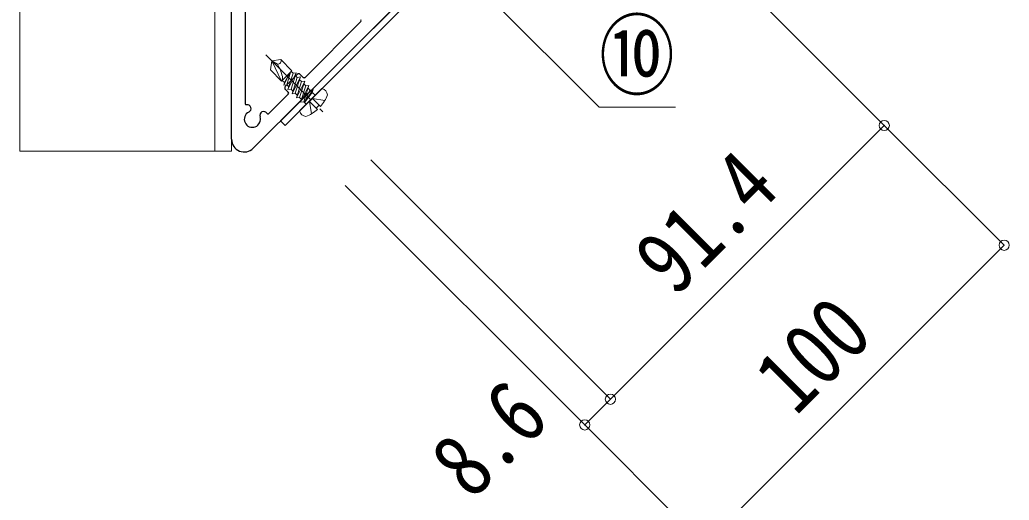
# Model space of a CAD drawing. Units: millimetres at full size, sheet at 1:3; details may follow other scales. Extents: x -600 to 1770, y -422 to 1264.
# Drawn here: x -340 to -106.5, y -158.7 to -45.2 of the extents above; entities that cross this region are included whole.
import ezdxf
from ezdxf.enums import TextEntityAlignment as Align

# ---------------------------------------------------------------- set-up
doc = ezdxf.new("R2010")
doc.units = ezdxf.units.MM
doc.header["$LTSCALE"] = 3
doc.header["$PDMODE"] = 32
doc.header["$PDSIZE"] = 2.4
doc.linetypes.add('CHAIN1', pattern=[8, 5, -1, 1, -1])
doc.linetypes.add('DASHED1', pattern=[1.8, 1.2, -0.6])
for name, color, linetype, lineweight in [('0-0', 5, 'Continuous', 25), ('0-1', 4, 'Continuous', 9), ('0-2', 7, 'Continuous', 9), ('0-7', 7, 'DASHED1', 5), ('0-B', 3, 'Continuous', 9), ('0-D', 2, 'Continuous', 13)]:
    doc.layers.add(name, color=color, linetype=linetype, lineweight=lineweight)
doc.styles.add('ＭＳ ゴシック', font='')
doc.styles.get('ＭＳ ゴシック').set_extended_font_data('MS Gothic')

# ---------------------------------------------------------------- blocks, each defined once
blk = doc.blocks.new('2')
at = {"layer": '0-B', "linetype": 'DASHED1'}
for p, q in [((-2.23, 2.444), (-0.5, 0.09)), ((2.23, 2.444), (0.5, 0.09)), ((-0.5, 2.261), (-0.5, 0.09)), ((0.5, 0.09), (-0.5, 0.09)), ((0.5, 2.261), (0.5, 0.09))]:
    blk.add_line(p, q, dxfattribs=at)
at = {"layer": '0-B'}
for p, q in [((-0.5, 2.261), (-0.5, 2.7)), ((0.5, 2.7), (0.5, 2.261)), ((3.732, 0), (-3.732, 0)), ((-1.5, 0), (-1.5, -0.994)), ((0.5, 2.261), (-0.5, 2.261)), ((1.5, 0), (1.5, -0.846)), ((1.5, -0.6), (-2.1, -1.306)), ((2.1, -1.306), (-2.1, -2.717)), ((1.5, -0.6), (-1.5, -0.994)), ((-1.5, -0.6), (-1.5, -0.994)), ((-1.5, -1.765), (-1.5, -2.405)), ((1.5, -0.6), (1.5, -0.846)), ((1.5, -1.617), (1.5, -2.257)), ((2.1, -2.717), (-2.1, -4.128)), ((2.1, -4.128), (-2.1, -5.539)), ((-1.5, -3.176), (-1.5, -3.816)), ((-1.5, -4.587), (-1.5, -5.227)), ((1.5, -3.028), (1.5, -3.668)), ((1.5, -4.44), (1.5, -5.079)), ((2.1, -5.539), (-2.1, -6.95)), ((-1.5, -5.999), (-1.5, -6.638)), ((1.5, -6.49), (-1.213, -8)), ((2.1, -6.95), (-1.025, -8)), ((1.5, -5.851), (1.5, -6.49)), ((2.1, -6.95), (1.5, -6.49)), ((1.5, -7.262), (2.1, -6.95)), ((1.725, -8), (-1.725, -8)), ((-1.5, -7.41), (-1.5, -8)), ((1.5, -7.262), (-0.967, -8)), ((1.725, -8), (0, -13)), ((1.5, -7.262), (1.5, -8)), ((0, -13), (-0.388, -11.551))]:
    blk.add_line(p, q, dxfattribs=at)
at = {"layer": '0-B', "color": 7, "linetype": 'CHAIN1', "lineweight": 5}
blk.add_line((0, -15), (0, 4), dxfattribs=at)
at = {"layer": '0-B'}
for points in [[(-1.5, -0.994), (-2.1, -1.306), (-1.5, -1.765), (1.5, -0.6)], [(1.725, -8), (1.725, -11.747), (0, -13), (-1.725, -11.747), (-1.725, -8)]]:
    blk.add_lwpolyline(points, dxfattribs=at)
for points in [[(2.1, -1.306), (1.5, -0.846), (-2.1, -2.717), (-1.5, -3.176)], [(2.1, -2.717), (1.5, -2.257), (-2.1, -4.128), (-1.5, -4.587)], [(2.1, -4.128), (1.5, -3.668), (-2.1, -5.539), (-1.5, -5.999)], [(2.1, -5.539), (1.5, -5.079), (-2.1, -6.95), (-1.5, -7.41)]]:
    blk.add_lwpolyline(points, close=True, dxfattribs=at)
for centre, radius, start, end in [((9.587, -14.066), 10.287, 148.18048, 165.84982), ((2.078, -9.407), 1.451, 104.09472, 148.18048), ((-1.006, -11.992), 0.759, 35.51497, 161.13447)]:
    blk.add_arc(centre, radius, start, end, dxfattribs=at)
for centre, major_axis, start_param, end_param in [((0, -4.974), (-8.5, 0), 4.7712465, 5.1497269), ((0, -4.974), (-8.5, 0), 4.2750511, 4.6535315), ((-2, 0.904), (-2, 0), 5.6396842, 6.8067841), ((2, 0.904), (-2, 0), 2.6179939, 3.7850938)]:
    blk.add_ellipse(centre, major_axis=major_axis, ratio=0.904437, start_param=start_param, end_param=end_param, dxfattribs=at)

msp = doc.modelspace()

# ---------------------------------------------------------------- linework, layer by layer
at = {"layer": '0-0'}
for p, q in [((-290.006, -73.431), (-290.005, -31.781)), ((-286.805, -39.031), (-286.805, -64.963)), ((-251.43, -42.099), (-271.94, -62.608)), ((-272.664, -58.807), (-259.491, -45.635)), ((-277.331, -60.928), (-274.502, -58.1)), ((-273.795, -58.1), (-273.088, -58.807)), ((-281.2, -67.343), (-276.624, -62.767)), ((-276.624, -62.343), (-277.331, -61.635)), ((-284.884, -75.553), (-272.823, -63.491))]:
    msp.add_line(p, q, dxfattribs=at)
msp.add_lwpolyline([(-272.152, -62.696), (-272.735, -62.696), (-272.735, -63.279)], dxfattribs=at)
for centre, radius, start, end in [((-259.704, -45.423), 0.3, 314.99966, 44.99966), ((-274.149, -58.454), 0.5, 44.99966, 134.99966), ((-272.876, -58.595), 0.3, 224.99966, 314.99966), ((-276.977, -61.282), 0.5, 134.99966, 224.99966), ((-276.836, -62.555), 0.3, 314.99966, 44.99966), ((-272.152, -62.396), 0.3, 269.99966, 314.99966), ((-286.505, -64.963), 0.3, 179.99966, 276.12104), ((-286.317, -66.164), 0.916, 292.93399, 99.806), ((-273.035, -63.279), 0.3, 314.99966, 359.98576), ((-285.109, -68.706), 1.9, 116.61264, 18.38664), ((-282.429, -67.815), 0.925, 33.95468, 198.39425), ((-281.412, -67.131), 0.3, 213.95873, 314.99966), ((-287.006, -73.431), 3, 179.99933, 314.99966)]:
    msp.add_arc(centre, radius, start, end, dxfattribs=at)
at = {"layer": '0-1'}
for p, q in [((-135.959, -70.171), (-192.528, -13.603)), ((-200.608, -134.821), (-135.959, -70.171)), ((-107.674, -98.455), (-135.959, -70.171)), ((-200.608, -134.821), (-257.177, -78.253)), ((-206.669, -140.882), (-263.238, -84.314)), ((-178.384, -169.166), (-107.674, -98.455)), ((-206.669, -140.882), (-200.608, -134.821)), ((-178.384, -169.166), (-206.669, -140.882))]:
    msp.add_line(p, q, dxfattribs=at)
for p in [(-135.959, -70.171), (-107.674, -98.455), (-200.608, -134.821), (-206.669, -140.882)]:
    msp.add_point(p, dxfattribs=at)
at = {"layer": '0-2', "color": 4}
for q in [(-238.632, -30.516), (-185.277, -65.871)]:
    msp.add_line((-203.277, -65.871), q, dxfattribs=at)
at = {"layer": '0-7', "color": 2, "linetype": 'Continuous', "lineweight": 13}
for p, q in [((-340.005, -76.231), (-340.005, 323.769)), ((-294.005, -76.231), (-294.005, 323.769)), ((-290.005, -76.231), (-290.005, 323.769)), ((-340.005, -76.231), (-290.005, -76.231))]:
    msp.add_line(p, q, dxfattribs=at)
at = {"layer": '0-D'}
for p, q in [((-208.792, 0.539), (-278.441, -69.112)), ((-207.731, -0.522), (-277.38, -70.172)), ((-277.38, -70.172), (-278.441, -69.112))]:
    msp.add_line(p, q, dxfattribs=at)

# ---------------------------------------------------------------- block references
at = {"layer": '0-D', "rotation": 225.00067}
msp.add_blockref('2', (-271.32, -64.111), dxfattribs=at)

# ---------------------------------------------------------------- texts
at = {"layer": '0-1', "color": 7, "style": 'ＭＳ ゴシック', "width": 0.85}
for s, p in [('91.4', (-182.072, -114.163)), ('100', (-153.636, -142.296)), ('8.6', (-230.111, -162.207))]:
    msp.add_text(s, height=15.4, rotation=45.001, dxfattribs=at).set_placement(p, align=Align.BOTTOM_LEFT)
at = {"layer": '0-2', "style": 'ＭＳ ゴシック', "width": 0.85}
msp.add_text('⑩', height=15.4, dxfattribs=at).set_placement((-203.277, -65.871), align=Align.BOTTOM_LEFT)

doc.saveas('drawing.dxf')
